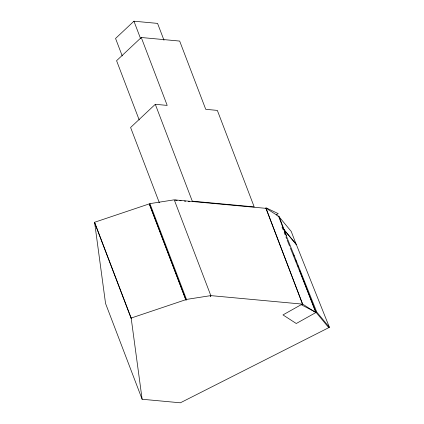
<?xml version="1.0" encoding="UTF-8"?>
<svg xmlns="http://www.w3.org/2000/svg" width="424" height="424" viewBox="0 0 424 424"><rect width="100%" height="100%" fill="white"/><g stroke="black" fill="none" stroke-linecap="round" stroke-linejoin="round"><path stroke-width="0.64" d="M174.72 199.879L266.065 208.354L302.646 304.141L211.295 295.666L210.389 296.514L210.823 295.613L174.243 199.826L149.905 203.631L149.476 204.538L185.818 299.704M149.905 203.631L186.486 299.418L186.051 300.319L149.359 203.859L94.584 222.271L105.55 303.467L142.13 399.254L180.364 402.8L329.416 327.333L296.307 244.463L283.651 229.198L282.972 229.517L283.566 229.246L296.307 244.463M302.646 304.141L301.74 304.989L316.081 312.382L328.738 327.651M164.003 40.248L157.564 23.394L133.936 21.2L115.561 38.457L122.229 55.915M159.339 202.752L130.603 127.497L155.295 104.299L192.279 201.146L254.188 206.891L217.342 110.399L205.735 109.323L179.675 41.07L141.272 37.508L116.579 60.701L139.204 119.96M265.837 208.036L266.139 207.85L278.239 213.654L276.512 214.724L276.692 215.048M299.323 269.51L315.763 312.562L302.46 303.971L282.972 314.915L296.27 323.507L316.755 312.064L329.416 327.333M277.985 216.457L278.579 216.182L291.24 231.451L296.222 244.505M142.13 399.254L131.164 318.053L185.935 299.641M186.486 299.418L210.823 295.613M155.295 104.299L167.199 105.406L141.272 37.508M175.207 200.17L177.179 200.361M179.803 200.621L181.112 200.748M184.392 201.071L185.707 201.199M188.33 201.458L189.639 201.586M283.651 229.198L316.755 312.064M284.202 232.585L284.933 234.43M285.914 236.883L286.651 238.728M287.143 239.952L289.597 246.09M290.329 247.934L316.081 312.382M286.407 235.686L279.125 216.622L265.827 208.03L302.46 303.971M293.456 254.135L294.155 255.979M295.565 259.668L296.509 262.133M297.68 265.207L298.618 267.666M278.579 216.182L283.566 229.236M282.066 227.142L282.744 228.923M133.936 21.2L140.604 38.658M94.584 222.271L131.164 318.053M94.7 222.95L131.276 318.731"/></g></svg>
